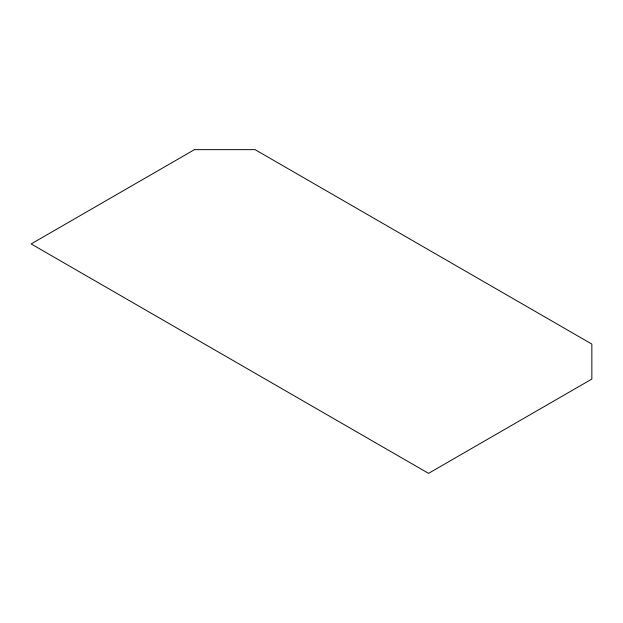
<?xml version="1.0" encoding="UTF-8"?>
<svg xmlns="http://www.w3.org/2000/svg" width="623" height="623" viewBox="0 0 623 623"><rect width="100%" height="100%" fill="white"/><g stroke="black" fill="none" stroke-linecap="round" stroke-linejoin="round"><path stroke-width="0.93" d="M194.454 149.645L31.15 243.928L428.546 473.355L591.85 379.072L591.85 344.083L255.072 149.645L194.454 149.645"/></g></svg>
